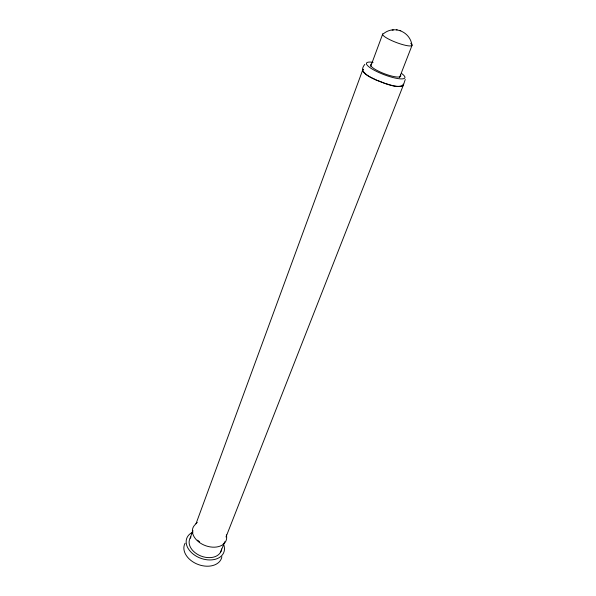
<?xml version="1.0" encoding="UTF-8"?>
<svg xmlns="http://www.w3.org/2000/svg" width="596" height="596" viewBox="0 0 596 596"><rect width="100%" height="100%" fill="white"/><g stroke="black" fill="none" stroke-linecap="round" stroke-linejoin="round"><path stroke-width="0.89" d="M225.996 536.974L403.194 85.533L403.209 84.096L403.112 85.638C394.224 88.305 384.718 83.023 376.374 80.125C370.943 76.884 357.265 73.099 364.849 64.346M362.979 69.352L362.629 70.633C367.799 77.756 377.186 80.237 384.994 83.462C390.76 84.766 397.42 88.133 403.194 85.533M190.117 538.21L192.933 530.544M362.927 69.374L196.054 523.638L197.008 522.491M370.749 66.26L382.707 34.024M399.581 77.428L412.045 45.356M403.403 85.064L405.258 79.469M220.729 551.881L224.714 541.742M362.644 69.814L363.038 69.278M196.978 522.521L195.495 524.301A17.761 12.151 20.8 0 0 206.022 545.854A17.761 12.151 20.8 0 0 226.331 534.85M411.881 44.477C409.497 31.506 394.209 25.174 383.645 33.57A15.734 2.958 20.8 0 0 397.785 43.039A15.734 2.958 20.8 0 0 410.726 43.277M392.138 30.098L393.353 30.023M396.496 29.837L397.122 29.8M399.454 30.329L400.788 30.687M221.548 548.946A16.792 11.674 20.8 0 1 200.934 556.023A16.792 11.674 20.8 0 1 190.988 536.929M199.548 541.794A16.926 11.577 20.8 0 1 197.619 540.14M223.284 543.604A19.824 13.783 20.8 0 1 213.957 559.584A19.824 13.783 20.8 0 1 189.282 550.145A19.824 13.783 20.8 0 1 193.089 532.057M221.891 556.731A19.735 13.842 20.8 0 1 198.334 564.554A19.735 13.842 20.8 0 1 185.088 543.232M400.445 74.947A16.107 3.524 20.8 0 1 384.77 73.867A16.107 3.524 20.8 0 1 371.427 64.085M401.503 73.42A20.569 4.5 20.8 0 1 397.241 78.471A20.569 4.5 20.8 0 1 370.637 68.078A20.569 4.5 20.8 0 1 373.081 62.327"/></g></svg>
